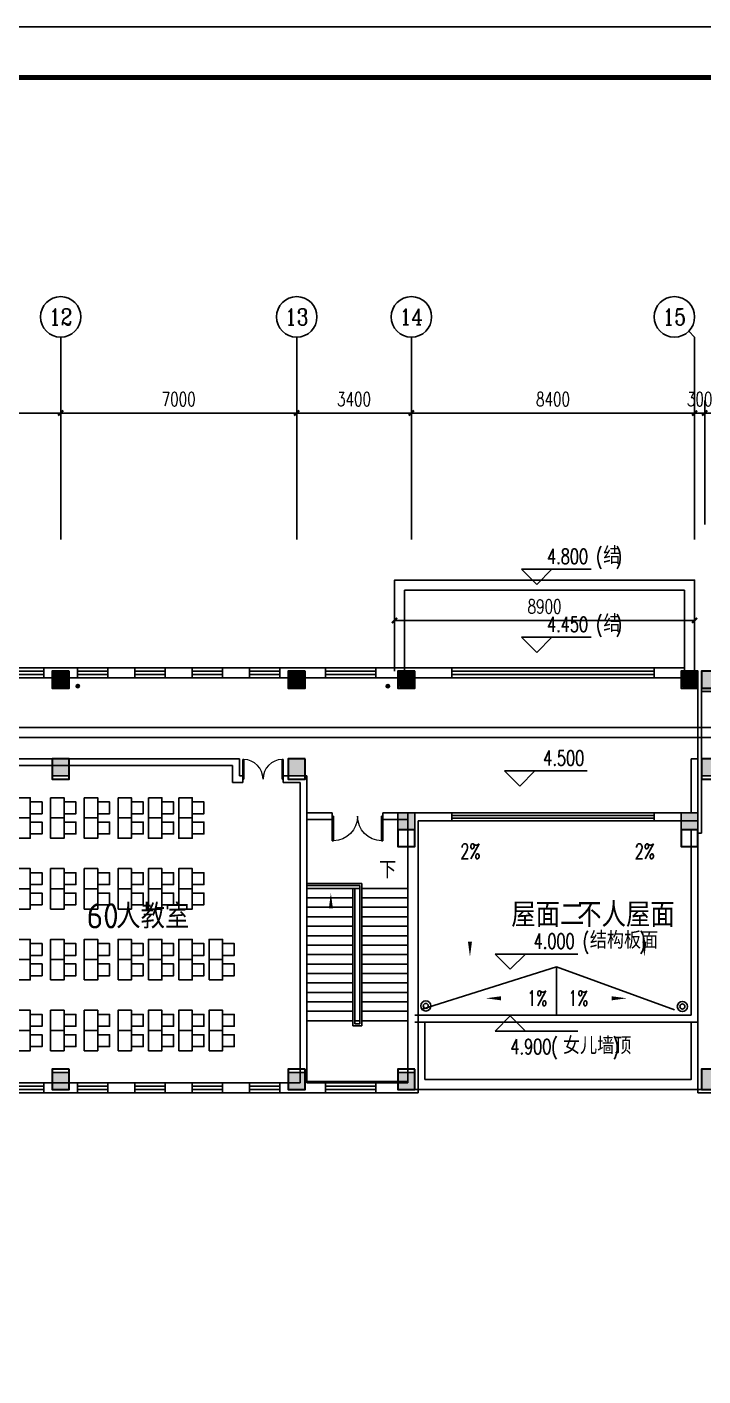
# Model space of a CAD drawing. Extents: x 0 to 302064749, y -59725395 to 1524223.
# Drawn here: x 211451080 to 213456080, y -15471782 to -11473410 of the extents above; entities that cross this region are included whole.
import ezdxf
from ezdxf.enums import TextEntityAlignment as Align

# ---------------------------------------------------------------- set-up
doc = ezdxf.new("R2010")
doc.units = 0
doc.header["$LTSCALE"] = 1000
doc.linetypes.add('DASH', pattern=[0.35, 0.25, -0.1])
for name, color, linetype in [('0-底图', 7, 'Continuous'), ('A-ANNO-IDEN-LEVL', 3, 'Continuous'), ('A-ANNO-TXT', 7, 'Continuous'), ('AXIS', 3, 'Continuous'), ('AXIS_TEXT', 7, 'Continuous'), ('BTTK', 7, 'Continuous'), ('CABLETRAY', 4, 'Continuous'), ('COLU', 7, 'Continuous'), ('COLU_HATCH', 251, 'Continuous'), ('DIM_ELEV', 3, 'Continuous'), ('DIM_SYMB', 3, 'Continuous'), ('DOOR_FIRE', 4, 'Continuous'), ('PUB_TEXT', 7, 'Continuous'), ('PUB_TITLE', 4, 'Continuous'), ('STAIR', 2, 'Continuous'), ('TEXT', 7, 'Continuous'), ('WALL', 2, 'Continuous'), ('WINDOW', 4, 'Continuous'), ('公用-尺寸', 3, 'Continuous'), ('家具', 8, 'Continuous'), ('排水', 153, 'Continuous'), ('构造做法', 140, 'Continuous'), ('看线', 30, 'Continuous')]:
    doc.layers.add(name, color=color, linetype=linetype)
doc.layers.add('砼柱', color=2, linetype='Continuous', lineweight=35)
doc.styles.add('_TCH_AXIS', font='COMPLEX', dxfattribs={"bigfont": 'GBCBIG'})
doc.styles.add('_TCH_DIM', font='SIMPLEX', dxfattribs={"width": 0.8, "height": 5, "bigfont": 'HZTXT'})
doc.styles.add('A_DIM_T3', font='simplex.shx', dxfattribs={"width": 0.7, "bigfont": 'gbcbig.shx'})
doc.styles.add('COMPLEX', font='COMPLEX')
doc.styles.add('HZ(TK)', font='geniso.shx', dxfattribs={"width": 0.9, "bigfont": 'hztxt.shx'})
doc.styles.get("Standard").update_dxf_attribs({"font": 'geniso.shx', "bigfont": 'hztxt.shx'})
doc.dimstyles.new('_TCH_ARCH&&150', dxfattribs={"dimtxt": 420, "dimasz": 150, "dimexe": 375, "dimexo": 450, "dimgap": 202.5, "dimtad": 1, "dimdec": 0, "dimzin": 0, "dimdsep": 46, "dimtxsty": 'A_DIM_T3', "dimblk": 'ARCHTICK', "dimcen": 0.09, "dimclrt": 7, "dimazin": 2, "dimtfac": 1, "dimtdec": 0, "dimtix": 1, "dimtmove": 2, "dimatfit": 3, "dimfxl": 150, "dimtolj": 1, "dimtzin": 0, "dimarcsym": 0})

# ---------------------------------------------------------------- blocks, each defined once
blk = doc.blocks.new('vhtemplate_2020年新竖式图框_A0')
at = {"layer": 'PUB_TITLE', "color": 7}
blk.add_lwpolyline([(0, 0), (1189, 0), (1189, 841), (0, 841)], close=True, dxfattribs=at)
at = {"layer": 'PUB_TITLE', "const_width": 1}
blk.add_lwpolyline([(25, 10), (1179, 10), (1179, 831), (25, 831)], close=True, dxfattribs=at)
at = {"layer": 'BTTK', "color": 4, "style": 'HZ(TK)', "width": 0.9}
for tag, p in [('合作单位', (1144, 743.5)), ('建设单位', (1144, 209.5)), ('工程名称', (1144, 176.5)), ('子项名称', (1154, 160)), ('图纸名称', (1144, 141))]:
    blk.add_attdef(tag, text='', height=3.5, dxfattribs=at).set_placement(p, align=Align.MIDDLE_CENTER)
for tag, p in [('注册证书号', (1156.5, 309.01)), ('注册印章号', (1156.5, 301.01)), ('设计号', (1154, 193)), ('图别', (1137.75, 34)), ('图号', (1170.25, 34)), ('版本号', (1137.75, 26)), ('日期', (1170.25, 26))]:
    blk.add_attdef(tag, text='', height=3.5, dxfattribs=at).set_placement(p, align=Align.MIDDLE)
blk = doc.blocks.new('js')
at = {"layer": '家具', "linetype": 'DASH'}
for points in [[(569568, 805988), (573281, 812418)], [(569568, 809988), (573281, 803558)]]:
    blk.add_lwpolyline(points, dxfattribs=at)
at = {"layer": '家具'}
for points in [[(573068, 811738), (573068, 811138), (573468, 811138), (573468, 811738)], [(574068, 811738), (574068, 811138), (574468, 811138), (574468, 811738)], [(575068, 811738), (575068, 811138), (575468, 811138), (575468, 811738)], [(576068, 811738), (576068, 811138), (576468, 811138), (576468, 811738)], [(577068, 811738), (577068, 811138), (577468, 811138), (577468, 811738)], [(577968, 811738), (577968, 811138), (578368, 811138), (578368, 811738)], [(578868, 811738), (578868, 811138), (579268, 811138), (579268, 811738)], [(573468, 811613), (573468, 811263), (573818, 811263), (573818, 811613)], [(574468, 811613), (574468, 811263), (574818, 811263), (574818, 811613)], [(575468, 811613), (575468, 811263), (575818, 811263), (575818, 811613)], [(576468, 811613), (576468, 811263), (576818, 811263), (576818, 811613)], [(577468, 811613), (577468, 811263), (577818, 811263), (577818, 811613)], [(578368, 811613), (578368, 811263), (578718, 811263), (578718, 811613)], [(579268, 811613), (579268, 811263), (579618, 811263), (579618, 811613)], [(573068, 811138), (573068, 810538), (573468, 810538), (573468, 811138)], [(573468, 811013), (573468, 810663), (573818, 810663), (573818, 811013)], [(574068, 811138), (574068, 810538), (574468, 810538), (574468, 811138)], [(574468, 811013), (574468, 810663), (574818, 810663), (574818, 811013)], [(575068, 811138), (575068, 810538), (575468, 810538), (575468, 811138)], [(575468, 811013), (575468, 810663), (575818, 810663), (575818, 811013)], [(576068, 811138), (576068, 810538), (576468, 810538), (576468, 811138)], [(576468, 811013), (576468, 810663), (576818, 810663), (576818, 811013)], [(577068, 811138), (577068, 810538), (577468, 810538), (577468, 811138)], [(577468, 811013), (577468, 810663), (577818, 810663), (577818, 811013)], [(577968, 811138), (577968, 810538), (578368, 810538), (578368, 811138)], [(578368, 811013), (578368, 810663), (578718, 810663), (578718, 811013)], [(578868, 811138), (578868, 810538), (579268, 810538), (579268, 811138)], [(579268, 811013), (579268, 810663), (579618, 810663), (579618, 811013)], [(569468, 805988), (569468, 809988), (569568, 809988), (569568, 805988)], [(572068, 809038), (572068, 809638), (572468, 809638), (572468, 809038)], [(572468, 809163), (572468, 809513), (572818, 809513), (572818, 809163)], [(573068, 809038), (573068, 809638), (573468, 809638), (573468, 809038)], [(573468, 809163), (573468, 809513), (573818, 809513), (573818, 809163)], [(574068, 809038), (574068, 809638), (574468, 809638), (574468, 809038)], [(574468, 809163), (574468, 809513), (574818, 809513), (574818, 809163)], [(575068, 809038), (575068, 809638), (575468, 809638), (575468, 809038)], [(575468, 809163), (575468, 809513), (575818, 809513), (575818, 809163)], [(576068, 809038), (576068, 809638), (576468, 809638), (576468, 809038)], [(576468, 809163), (576468, 809513), (576818, 809513), (576818, 809163)], [(577068, 809038), (577068, 809638), (577468, 809638), (577468, 809038)], [(577468, 809163), (577468, 809513), (577818, 809513), (577818, 809163)], [(577968, 809038), (577968, 809638), (578368, 809638), (578368, 809038)], [(578368, 809163), (578368, 809513), (578718, 809513), (578718, 809163)], [(578868, 809038), (578868, 809638), (579268, 809638), (579268, 809038)], [(579268, 809163), (579268, 809513), (579618, 809513), (579618, 809163)], [(572068, 808438), (572068, 809038), (572468, 809038), (572468, 808438)], [(572468, 808563), (572468, 808913), (572818, 808913), (572818, 808563)], [(573068, 808438), (573068, 809038), (573468, 809038), (573468, 808438)], [(573468, 808563), (573468, 808913), (573818, 808913), (573818, 808563)], [(574068, 808438), (574068, 809038), (574468, 809038), (574468, 808438)], [(574468, 808563), (574468, 808913), (574818, 808913), (574818, 808563)], [(575068, 808438), (575068, 809038), (575468, 809038), (575468, 808438)], [(575468, 808563), (575468, 808913), (575818, 808913), (575818, 808563)], [(576068, 808438), (576068, 809038), (576468, 809038), (576468, 808438)], [(576468, 808563), (576468, 808913), (576818, 808913), (576818, 808563)], [(577068, 808438), (577068, 809038), (577468, 809038), (577468, 808438)], [(577468, 808563), (577468, 808913), (577818, 808913), (577818, 808563)], [(577968, 808438), (577968, 809038), (578368, 809038), (578368, 808438)], [(578368, 808563), (578368, 808913), (578718, 808913), (578718, 808563)], [(578868, 808438), (578868, 809038), (579268, 809038), (579268, 808438)], [(579268, 808563), (579268, 808913), (579618, 808913), (579618, 808563)], [(570018, 808738), (570468, 808738), (570468, 807238), (570018, 807238)], [(572068, 806938), (572068, 807538), (572468, 807538), (572468, 806938)], [(572468, 807063), (572468, 807413), (572818, 807413), (572818, 807063)], [(573068, 806938), (573068, 807538), (573468, 807538), (573468, 806938)], [(573468, 807063), (573468, 807413), (573818, 807413), (573818, 807063)], [(574068, 806938), (574068, 807538), (574468, 807538), (574468, 806938)], [(574468, 807063), (574468, 807413), (574818, 807413), (574818, 807063)], [(575068, 806938), (575068, 807538), (575468, 807538), (575468, 806938)], [(575468, 807063), (575468, 807413), (575818, 807413), (575818, 807063)], [(576068, 806938), (576068, 807538), (576468, 807538), (576468, 806938)], [(576468, 807063), (576468, 807413), (576818, 807413), (576818, 807063)], [(577068, 806938), (577068, 807538), (577468, 807538), (577468, 806938)], [(577468, 807063), (577468, 807413), (577818, 807413), (577818, 807063)], [(577968, 806938), (577968, 807538), (578368, 807538), (578368, 806938)], [(578368, 807063), (578368, 807413), (578718, 807413), (578718, 807063)], [(578868, 806938), (578868, 807538), (579268, 807538), (579268, 806938)], [(579268, 807063), (579268, 807413), (579618, 807413), (579618, 807063)], [(579768, 806938), (579768, 807538), (580168, 807538), (580168, 806938)], [(580168, 807063), (580168, 807413), (580518, 807413), (580518, 807063)], [(572068, 806338), (572068, 806938), (572468, 806938), (572468, 806338)], [(573068, 806338), (573068, 806938), (573468, 806938), (573468, 806338)], [(574068, 806338), (574068, 806938), (574468, 806938), (574468, 806338)], [(575068, 806338), (575068, 806938), (575468, 806938), (575468, 806338)], [(576068, 806338), (576068, 806938), (576468, 806938), (576468, 806338)], [(577068, 806338), (577068, 806938), (577468, 806938), (577468, 806338)], [(577968, 806338), (577968, 806938), (578368, 806938), (578368, 806338)], [(578868, 806338), (578868, 806938), (579268, 806938), (579268, 806338)], [(579768, 806338), (579768, 806938), (580168, 806938), (580168, 806338)], [(572468, 806463), (572468, 806813), (572818, 806813), (572818, 806463)], [(573468, 806463), (573468, 806813), (573818, 806813), (573818, 806463)], [(574468, 806463), (574468, 806813), (574818, 806813), (574818, 806463)], [(575468, 806463), (575468, 806813), (575818, 806813), (575818, 806463)], [(576468, 806463), (576468, 806813), (576818, 806813), (576818, 806463)], [(577468, 806463), (577468, 806813), (577818, 806813), (577818, 806463)], [(578368, 806463), (578368, 806813), (578718, 806813), (578718, 806463)], [(579268, 806463), (579268, 806813), (579618, 806813), (579618, 806463)], [(580168, 806463), (580168, 806813), (580518, 806813), (580518, 806463)], [(573068, 804838), (573068, 805438), (573468, 805438), (573468, 804838)], [(573468, 804963), (573468, 805313), (573818, 805313), (573818, 804963)], [(574068, 804838), (574068, 805438), (574468, 805438), (574468, 804838)], [(574468, 804963), (574468, 805313), (574818, 805313), (574818, 804963)], [(575068, 804838), (575068, 805438), (575468, 805438), (575468, 804838)], [(575468, 804963), (575468, 805313), (575818, 805313), (575818, 804963)], [(576068, 804838), (576068, 805438), (576468, 805438), (576468, 804838)], [(576468, 804963), (576468, 805313), (576818, 805313), (576818, 804963)], [(577068, 804838), (577068, 805438), (577468, 805438), (577468, 804838)], [(577468, 804963), (577468, 805313), (577818, 805313), (577818, 804963)], [(577968, 804838), (577968, 805438), (578368, 805438), (578368, 804838)], [(578368, 804963), (578368, 805313), (578718, 805313), (578718, 804963)], [(578868, 804838), (578868, 805438), (579268, 805438), (579268, 804838)], [(579268, 804963), (579268, 805313), (579618, 805313), (579618, 804963)], [(579768, 804838), (579768, 805438), (580168, 805438), (580168, 804838)], [(580168, 804963), (580168, 805313), (580518, 805313), (580518, 804963)], [(573068, 804238), (573068, 804838), (573468, 804838), (573468, 804238)], [(573468, 804363), (573468, 804713), (573818, 804713), (573818, 804363)], [(574068, 804238), (574068, 804838), (574468, 804838), (574468, 804238)], [(574468, 804363), (574468, 804713), (574818, 804713), (574818, 804363)], [(575068, 804238), (575068, 804838), (575468, 804838), (575468, 804238)], [(575468, 804363), (575468, 804713), (575818, 804713), (575818, 804363)], [(576068, 804238), (576068, 804838), (576468, 804838), (576468, 804238)], [(576468, 804363), (576468, 804713), (576818, 804713), (576818, 804363)], [(577068, 804238), (577068, 804838), (577468, 804838), (577468, 804238)], [(577468, 804363), (577468, 804713), (577818, 804713), (577818, 804363)], [(577968, 804238), (577968, 804838), (578368, 804838), (578368, 804238)], [(578368, 804363), (578368, 804713), (578718, 804713), (578718, 804363)], [(578868, 804238), (578868, 804838), (579268, 804838), (579268, 804238)], [(579268, 804363), (579268, 804713), (579618, 804713), (579618, 804363)], [(579768, 804238), (579768, 804838), (580168, 804838), (580168, 804238)], [(580168, 804363), (580168, 804713), (580518, 804713), (580518, 804363)]]:
    blk.add_lwpolyline(points, close=True, dxfattribs=at)
blk = doc.blocks.new('ng')
at = {"layer": '排水'}
for p, q in [((345991, 781358), (346091, 781358)), ((346041, 781408), (346041, 781308))]:
    blk.add_line(p, q, dxfattribs=at)
blk.add_circle((346041, 781358), 50, dxfattribs=at)
blk = doc.blocks.new('np')
at = {"layer": '排水'}
for radius in [150, 75]:
    blk.add_circle((345955, 781714), radius, dxfattribs=at)
blk = doc.blocks.new('222222')
at = {"layer": 'COLU_HATCH'}
h = blk.add_hatch(color=256, dxfattribs=at)
h.dxf.hatch_style = 1
h.paths.add_polyline_path([(1278317, 1114141), (1278317, 1114591), (1277867, 1114591), (1277867, 1114141)])
h = blk.add_hatch(color=256, dxfattribs=at)
h.dxf.hatch_style = 1
h.paths.add_polyline_path([(1285317, 1114141), (1285317, 1114591), (1284867, 1114591), (1284867, 1114141)])
h = blk.add_hatch(color=256, dxfattribs=at)
h.dxf.hatch_style = 1
h.paths.add_polyline_path([(1288592, 1114141), (1288592, 1114591), (1288142, 1114591), (1288142, 1114141)])
h = blk.add_hatch(color=256, dxfattribs=at)
h.dxf.hatch_style = 1
h.paths.add_polyline_path([(1296992, 1114141), (1296992, 1114591), (1296542, 1114591), (1296542, 1114141)])
h = blk.add_hatch(color=256, dxfattribs=at)
h.dxf.hatch_style = 1
h.paths.add_polyline_path([(1297642, 1113991), (1297642, 1114591), (1297092, 1114591), (1297092, 1113991)])
h = blk.add_hatch(color=256, dxfattribs=at)
h.dxf.hatch_style = 1
h.paths.add_polyline_path([(1278342, 1111491), (1278342, 1111991), (1277842, 1111991), (1277842, 1111491)])
h = blk.add_hatch(color=256, dxfattribs=at)
h.dxf.hatch_style = 1
h.paths.add_polyline_path([(1285342, 1111491), (1285342, 1111991), (1284842, 1111991), (1284842, 1111491)])
h = blk.add_hatch(color=256, dxfattribs=at)
h.dxf.hatch_style = 1
h.paths.add_polyline_path([(1297592, 1111491), (1297592, 1111991), (1297092, 1111991), (1297092, 1111491)])
h = blk.add_hatch(color=256, dxfattribs=at)
h.dxf.hatch_style = 1
h.paths.add_polyline_path([(1288592, 1109891), (1288592, 1110391), (1288092, 1110391), (1288092, 1109891)])
h = blk.add_hatch(color=256, dxfattribs=at)
h.dxf.hatch_style = 1
h.paths.add_polyline_path([(1296992, 1109891), (1296992, 1110391), (1296492, 1110391), (1296492, 1109891)])
h = blk.add_hatch(color=256, dxfattribs=at)
h.dxf.hatch_style = 1
h.paths.add_polyline_path([(1297642, 1102191), (1297642, 1102791), (1297092, 1102791), (1297092, 1102191)])
h = blk.add_hatch(color=256, dxfattribs=at)
h.dxf.hatch_style = 1
h.paths.add_polyline_path([(1278342, 1102191), (1278342, 1102691), (1277842, 1102691), (1277842, 1102191)])
h = blk.add_hatch(color=256, dxfattribs=at)
h.dxf.hatch_style = 1
h.paths.add_polyline_path([(1285342, 1102191), (1285342, 1102691), (1284842, 1102691), (1284842, 1102191)])
h = blk.add_hatch(color=256, dxfattribs=at)
h.dxf.hatch_style = 1
h.paths.add_polyline_path([(1288592, 1102191), (1288592, 1102691), (1288092, 1102691), (1288092, 1102191)])
at = {"layer": 'COLU'}
for points in [[(1278317, 1114141), (1278317, 1114591), (1277867, 1114591), (1277867, 1114141)], [(1285317, 1114141), (1285317, 1114591), (1284867, 1114591), (1284867, 1114141)], [(1288592, 1114141), (1288592, 1114591), (1288142, 1114591), (1288142, 1114141)], [(1296992, 1114141), (1296992, 1114591), (1296542, 1114591), (1296542, 1114141)], [(1297642, 1113991), (1297642, 1114591), (1297092, 1114591), (1297092, 1113991)], [(1278342, 1111491), (1278342, 1111991), (1277842, 1111991), (1277842, 1111491)], [(1285342, 1111491), (1285342, 1111991), (1284842, 1111991), (1284842, 1111491)], [(1297592, 1111491), (1297592, 1111991), (1297092, 1111991), (1297092, 1111491)], [(1288592, 1109891), (1288592, 1110391), (1288092, 1110391), (1288092, 1109891)], [(1296992, 1109891), (1296992, 1110391), (1296492, 1110391), (1296492, 1109891)], [(1297642, 1102191), (1297642, 1102791), (1297092, 1102791), (1297092, 1102191)], [(1278342, 1102191), (1278342, 1102691), (1277842, 1102691), (1277842, 1102191)], [(1285342, 1102191), (1285342, 1102691), (1284842, 1102691), (1284842, 1102191)], [(1288592, 1102191), (1288592, 1102691), (1288092, 1102691), (1288092, 1102191)]]:
    blk.add_lwpolyline(points, close=True, dxfattribs=at)
blk = doc.blocks.new('_AXISO')
blk.add_circle((0, 0), 0.5)
at = {"layer": 'AXIS_TEXT', "style": 'COMPLEX', "width": 1.041667}
blk.add_attdef('A', text='', height=0.56, dxfattribs=at).set_placement((-0.25, -0.28), (0.25, -0.28), align=Align.FIT)
blk = doc.blocks.new('sad')
at = {"layer": '砼柱', "lineweight": 35}
for points in [[(2856458, 591356), (2855958, 591356), (2855958, 590856), (2856458, 590856)], [(2863458, 591356), (2862958, 591356), (2862958, 590856), (2863458, 590856)], [(2866708, 591356), (2866208, 591356), (2866208, 590856), (2866708, 590856)], [(2875108, 591356), (2874608, 591356), (2874608, 590856), (2875108, 590856)], [(2875708, 591356), (2875208, 591356), (2875208, 590856), (2875708, 590856)], [(2856458, 588756), (2855958, 588756), (2855958, 588156), (2856458, 588156)], [(2863458, 588756), (2862958, 588756), (2862958, 588156), (2863458, 588156)], [(2875708, 588756), (2875208, 588756), (2875208, 588156), (2875708, 588156)], [(2866708, 586656), (2866208, 586656), (2866208, 586156), (2866708, 586156)], [(2875108, 586656), (2874608, 586656), (2874608, 586156), (2875108, 586156)], [(2856458, 579556), (2855958, 579556), (2855958, 578956), (2856458, 578956)], [(2863458, 579556), (2862958, 579556), (2862958, 578956), (2863458, 578956)], [(2866708, 579556), (2866208, 579556), (2866208, 578956), (2866708, 578956)], [(2875708, 579556), (2875208, 579556), (2875208, 578956), (2875708, 578956)]]:
    blk.add_lwpolyline(points, close=True, dxfattribs=at)
blk = doc.blocks.new('A$C70683537')
at = {"layer": 'TEXT'}
blk.add_blockref('sad', (-2821208, -503056), dxfattribs=at)
blk = doc.blocks.new('_ArchTick')
at = {"color": 0, "linetype": 'ByBlock', "const_width": 0.4}
blk.add_lwpolyline([(-0.5, -0.5), (0.5, 0.5)], dxfattribs=at)
blk = doc.blocks.new('*D865')
at = {"layer": 'AXIS', "color": 0, "lineweight": -2, "transparency": 16777216}
for p, q in [((1090211, -98243), (1090211, -94568)), ((1097211, -98243), (1097211, -94568)), ((1090211, -94943), (1097211, -94943))]:
    blk.add_line(p, q, dxfattribs=at)
at = {"layer": 'Defpoints', "color": 0, "transparency": 16777216}
for p in [(1097211, -94943), (1090211, -98693), (1097211, -98693)]:
    blk.add_point(p, dxfattribs=at)
at = {"layer": 'AXIS', "color": 0, "lineweight": -2, "transparency": 16777216, "xscale": 150, "yscale": 150, "zscale": 150, "rotation": 180}
blk.add_blockref('_ArchTick', (1090211, -94943), dxfattribs=at)
at = {"layer": 'AXIS', "color": 0, "lineweight": -2, "transparency": 16777216, "xscale": 150, "yscale": 150, "zscale": 150}
blk.add_blockref('_ArchTick', (1097211, -94943), dxfattribs=at)
at = {"layer": 'AXIS', "color": 7, "transparency": 16777216, "insert": (1093711, -94531), "char_height": 420, "attachment_point": 5, "style": 'A_DIM_T3'}
blk.add_mtext('\\A1;7000', dxfattribs=at)
blk = doc.blocks.new('*D866')
at = {"layer": 'AXIS', "color": 0, "lineweight": -2, "transparency": 16777216}
for p, q in [((1097211, -98243), (1097211, -94568)), ((1104211, -98243), (1104211, -94568)), ((1097211, -94943), (1104211, -94943))]:
    blk.add_line(p, q, dxfattribs=at)
at = {"layer": 'Defpoints', "color": 0, "transparency": 16777216}
for p in [(1104211, -94943), (1097211, -98693), (1104211, -98693)]:
    blk.add_point(p, dxfattribs=at)
at = {"layer": 'AXIS', "color": 0, "lineweight": -2, "transparency": 16777216, "xscale": 150, "yscale": 150, "zscale": 150, "rotation": 180}
blk.add_blockref('_ArchTick', (1097211, -94943), dxfattribs=at)
at = {"layer": 'AXIS', "color": 0, "lineweight": -2, "transparency": 16777216, "xscale": 150, "yscale": 150, "zscale": 150}
blk.add_blockref('_ArchTick', (1104211, -94943), dxfattribs=at)
at = {"layer": 'AXIS', "color": 7, "transparency": 16777216, "insert": (1100711, -94531), "char_height": 420, "attachment_point": 5, "style": 'A_DIM_T3'}
blk.add_mtext('\\A1;7000', dxfattribs=at)
blk = doc.blocks.new('*D867')
at = {"layer": 'AXIS', "color": 0, "lineweight": -2, "transparency": 16777216}
for p, q in [((1104211, -98243), (1104211, -94568)), ((1107611, -98243), (1107611, -94568)), ((1104211, -94943), (1107611, -94943))]:
    blk.add_line(p, q, dxfattribs=at)
at = {"layer": 'Defpoints', "color": 0, "transparency": 16777216}
for p in [(1107611, -94943), (1104211, -98693), (1107611, -98693)]:
    blk.add_point(p, dxfattribs=at)
at = {"layer": 'AXIS', "color": 0, "lineweight": -2, "transparency": 16777216, "xscale": 150, "yscale": 150, "zscale": 150, "rotation": 180}
blk.add_blockref('_ArchTick', (1104211, -94943), dxfattribs=at)
at = {"layer": 'AXIS', "color": 0, "lineweight": -2, "transparency": 16777216, "xscale": 150, "yscale": 150, "zscale": 150}
blk.add_blockref('_ArchTick', (1107611, -94943), dxfattribs=at)
at = {"layer": 'AXIS', "color": 7, "transparency": 16777216, "insert": (1105911, -94531), "char_height": 420, "attachment_point": 5, "style": 'A_DIM_T3'}
blk.add_mtext('\\A1;3400', dxfattribs=at)
blk = doc.blocks.new('*D868')
at = {"layer": 'AXIS', "color": 0, "lineweight": -2, "transparency": 16777216}
for p, q in [((1107611, -98243), (1107611, -94568)), ((1116011, -98243), (1116011, -94568)), ((1107611, -94943), (1116011, -94943))]:
    blk.add_line(p, q, dxfattribs=at)
at = {"layer": 'Defpoints', "color": 0, "transparency": 16777216}
for p in [(1116011, -94943), (1107611, -98693), (1116011, -98693)]:
    blk.add_point(p, dxfattribs=at)
at = {"layer": 'AXIS', "color": 0, "lineweight": -2, "transparency": 16777216, "xscale": 150, "yscale": 150, "zscale": 150, "rotation": 180}
blk.add_blockref('_ArchTick', (1107611, -94943), dxfattribs=at)
at = {"layer": 'AXIS', "color": 0, "lineweight": -2, "transparency": 16777216, "xscale": 150, "yscale": 150, "zscale": 150}
blk.add_blockref('_ArchTick', (1116011, -94943), dxfattribs=at)
at = {"layer": 'AXIS', "color": 7, "transparency": 16777216, "insert": (1111811, -94531), "char_height": 420, "attachment_point": 5, "style": 'A_DIM_T3'}
blk.add_mtext('\\A1;8400', dxfattribs=at)
blk = doc.blocks.new('*D869')
at = {"layer": 'AXIS', "color": 0, "lineweight": -2, "transparency": 16777216}
for p, q in [((1116011, -98243), (1116011, -94568)), ((1116311, -98243), (1116311, -94568)), ((1116011, -94943), (1115861, -94943)), ((1116011, -94943), (1116311, -94943)), ((1116311, -94943), (1116461, -94943))]:
    blk.add_line(p, q, dxfattribs=at)
at = {"layer": 'Defpoints', "color": 0, "transparency": 16777216}
for p in [(1116311, -94943), (1116011, -98693), (1116311, -98693)]:
    blk.add_point(p, dxfattribs=at)
at = {"layer": 'AXIS', "color": 0, "lineweight": -2, "transparency": 16777216, "xscale": 150, "yscale": 150, "zscale": 150}
blk.add_blockref('_ArchTick', (1116011, -94943), dxfattribs=at)
at = {"layer": 'AXIS', "color": 0, "lineweight": -2, "transparency": 16777216, "xscale": 150, "yscale": 150, "zscale": 150, "rotation": 180}
blk.add_blockref('_ArchTick', (1116311, -94943), dxfattribs=at)
at = {"layer": 'AXIS', "color": 7, "transparency": 16777216, "insert": (1116161, -94531), "char_height": 420, "attachment_point": 5, "style": 'A_DIM_T3'}
blk.add_mtext('\\A1;300', dxfattribs=at)
blk = doc.blocks.new('*D870')
at = {"layer": 'AXIS', "color": 0, "lineweight": -2, "transparency": 16777216}
for p, q in [((1116311, -98243), (1116311, -94568)), ((1123311, -98243), (1123311, -94568)), ((1116311, -94943), (1123311, -94943))]:
    blk.add_line(p, q, dxfattribs=at)
at = {"layer": 'Defpoints', "color": 0, "transparency": 16777216}
for p in [(1123311, -94943), (1116311, -98693), (1123311, -98693)]:
    blk.add_point(p, dxfattribs=at)
at = {"layer": 'AXIS', "color": 0, "lineweight": -2, "transparency": 16777216, "xscale": 150, "yscale": 150, "zscale": 150, "rotation": 180}
blk.add_blockref('_ArchTick', (1116311, -94943), dxfattribs=at)
at = {"layer": 'AXIS', "color": 0, "lineweight": -2, "transparency": 16777216, "xscale": 150, "yscale": 150, "zscale": 150}
blk.add_blockref('_ArchTick', (1123311, -94943), dxfattribs=at)
at = {"layer": 'AXIS', "color": 7, "transparency": 16777216, "insert": (1119811, -94531), "char_height": 420, "attachment_point": 5, "style": 'A_DIM_T3'}
blk.add_mtext('\\A1;7000', dxfattribs=at)
blk = doc.blocks.new('*D879')
at = {"layer": 'Defpoints', "color": 0, "transparency": 16777216}
for p in [(1107111, -99893), (1116011, -99893), (1116011, -101091)]:
    blk.add_point(p, dxfattribs=at)
at = {"layer": '公用-尺寸', "color": 0, "lineweight": -2, "transparency": 16777216}
for p, q in [((1107111, -100343), (1107111, -101466)), ((1116011, -100343), (1116011, -101466)), ((1107111, -101091), (1116011, -101091))]:
    blk.add_line(p, q, dxfattribs=at)
at = {"layer": '公用-尺寸', "color": 0, "lineweight": -2, "transparency": 16777216, "xscale": 150, "yscale": 150, "zscale": 150, "rotation": 180}
blk.add_blockref('_ArchTick', (1107111, -101091), dxfattribs=at)
at = {"layer": '公用-尺寸', "color": 0, "lineweight": -2, "transparency": 16777216, "xscale": 150, "yscale": 150, "zscale": 150}
blk.add_blockref('_ArchTick', (1116011, -101091), dxfattribs=at)
at = {"layer": '公用-尺寸', "color": 7, "transparency": 16777216, "insert": (1111561, -100679), "char_height": 420, "attachment_point": 5, "style": 'A_DIM_T3'}
blk.add_mtext('\\A1;8900', dxfattribs=at)
blk = doc.blocks.new('$WINLIB2D$00000001')
at = {"color": 0}
for points in [[(-0.5, 0.5), (-0.5, -0.5)], [(-0.5, 0.5), (0.5, 0.5)], [(0.5, -0.5), (0.5, 0.5)], [(0.5, 0.1667), (-0.5, 0.1667)], [(0.5, -0.1667), (-0.5, -0.1667)], [(-0.5, -0.5), (0.5, -0.5)]]:
    blk.add_lwpolyline(points, dxfattribs=at)
blk = doc.blocks.new('$DorLib2D$00000002')
for p, q in [((-0.5, 0), (-0.5, 0.4875)), ((-0.475, 0.4875), (-0.5, 0.4875)), ((-0.475, 0), (-0.475, 0.4875)), ((0.475, 0), (0.475, 0.4875)), ((0.475, 0.4875), (0.5, 0.4875)), ((0.5, 0), (0.5, 0.4875)), ((-0.5, 0), (-0.475, 0)), ((0.5, 0), (0.475, 0))]:
    blk.add_line(p, q)
at = {"lineweight": 13}
for centre, start, end in [((-0.4875, 0), 0, 88.53072), ((0.4875, 0), 91.46928, 180)]:
    blk.add_arc(centre, 0.4875, start, end, dxfattribs=at)
blk = doc.blocks.new('jgfjh')
at = {"layer": 'A-ANNO-IDEN-LEVL'}
for p, q in [((1111331.4, -100023.6), (1110881.4, -99573.6)), ((1110881.4, -99573.6), (1112941.4, -99573.6)), ((1111331.4, -100023.6), (1111781.4, -99573.6)), ((1111331.4, -102039.6), (1110881.4, -101589.6)), ((1110881.4, -101589.6), (1112941.4, -101589.6)), ((1111331.4, -102039.6), (1111781.4, -101589.6))]:
    blk.add_line(p, q, dxfattribs=at)
at = {"layer": 'AXIS'}
for p, q in [((1097211.3, -98693.4), (1097211.3, -92693.4)), ((1104211.3, -98693.4), (1104211.3, -92693.4)), ((1107611.3, -98693.4), (1107611.3, -92693.4)), ((1115835.6, -92517.7), (1116011.3, -92693.4)), ((1116011.3, -98693.4), (1116011.3, -92693.4))]:
    blk.add_line(p, q, dxfattribs=at)
at = {"layer": 'DIM_ELEV'}
for p, q in [((1110827.7, -106001.9), (1110377.7, -105551.9)), ((1110377.7, -105551.9), (1112828.7, -105551.9)), ((1110827.7, -106001.9), (1111277.7, -105551.9)), ((1110542.8, -111427.1), (1110092.8, -110977.1)), ((1110092.8, -110977.1), (1112543.8, -110977.1)), ((1110542.8, -111427.1), (1110992.8, -110977.1)), ((1110542.8, -112813), (1110092.8, -113263)), ((1110542.8, -112813), (1110992.8, -113263)), ((1110092.8, -113263), (1112543.8, -113263))]:
    blk.add_line(p, q, dxfattribs=at)
at = {"layer": 'DIM_SYMB'}
for points in [[(1109349.2, -108316.4, 0, 0, 0), (1109349.2, -111059.9, 0, 120, 0), (1109349.2, -110609.9, 0, 0, 0)], [(1114521.9, -108316.4, 0, 0, 0), (1114521.9, -111059.9, 0, 120, 0), (1114521.9, -110609.9, 0, 0, 0)], [(1106798.8, -108893.4, 0, 0, 0), (1106798.8, -113853.4, 0, 0, 0), (1105223.8, -113853.4, 0, 0, 0), (1105223.8, -109173.4, 0, 120, 0), (1105223.8, -109623.4, 0, 0, 0)], [(1110889, -112289.7, 0, 0, 0), (1109818.7, -112289.7, 0, 120, 0), (1110268.7, -112289.7, 0, 0, 0)], [(1112933.5, -112289.7, 0, 0, 0), (1114003.9, -112289.7, 0, 120, 0), (1113553.9, -112289.7, 0, 0, 0)]]:
    blk.add_lwpolyline(points, format="xyseb", dxfattribs=at)
at = {"layer": 'STAIR'}
for p, q in [((1106146.3, -108883.4), (1104511.3, -108883.4)), ((1104511.3, -108943.4), (1104511.3, -108883.4)), ((1106086.3, -108943.4), (1104511.3, -108943.4)), ((1104511.3, -109033.4), (1104511.3, -112953.4)), ((1105876.3, -109033.4), (1104511.3, -109033.4)), ((1105936.3, -109033.4), (1105876.3, -109033.4)), ((1105876.3, -109033.4), (1105876.3, -113103.4)), ((1105936.3, -109033.4), (1105876.3, -109033.4)), ((1105936.3, -109033.4), (1105936.3, -112953.4)), ((1105936.3, -109033.4), (1105936.3, -113043.4)), ((1105936.3, -109033.4), (1106086.3, -109033.4)), ((1106086.3, -113043.4), (1106086.3, -108943.4)), ((1106086.3, -112953.4), (1106086.3, -109033.4)), ((1106146.3, -113103.4), (1106146.3, -108883.4)), ((1106146.3, -109033.4), (1107511.3, -109033.4)), ((1107511.3, -112953.4), (1107511.3, -109033.4)), ((1105876.3, -109313.4), (1104511.3, -109313.4)), ((1106146.3, -109313.4), (1107511.3, -109313.4)), ((1105876.3, -109593.4), (1104511.3, -109593.4)), ((1105876.3, -109873.4), (1104511.3, -109873.4)), ((1106146.3, -109593.4), (1107511.3, -109593.4)), ((1106146.3, -109873.4), (1107511.3, -109873.4)), ((1105876.3, -110153.4), (1104511.3, -110153.4)), ((1106146.3, -110153.4), (1107511.3, -110153.4)), ((1105876.3, -110433.4), (1104511.3, -110433.4)), ((1105876.3, -110713.4), (1104511.3, -110713.4)), ((1106146.3, -110433.4), (1107511.3, -110433.4)), ((1106146.3, -110713.4), (1107511.3, -110713.4)), ((1105876.3, -110993.4), (1104511.3, -110993.4)), ((1106146.3, -110993.4), (1107511.3, -110993.4)), ((1105876.3, -111273.4), (1104511.3, -111273.4)), ((1105876.3, -111553.4), (1104511.3, -111553.4)), ((1106146.3, -111273.4), (1107511.3, -111273.4)), ((1106146.3, -111553.4), (1107511.3, -111553.4)), ((1105876.3, -111833.4), (1104511.3, -111833.4)), ((1106146.3, -111833.4), (1107511.3, -111833.4)), ((1105876.3, -112113.4), (1104511.3, -112113.4)), ((1106146.3, -112113.4), (1107511.3, -112113.4)), ((1105876.3, -112393.4), (1104511.3, -112393.4)), ((1105876.3, -112673.4), (1104511.3, -112673.4)), ((1106146.3, -112393.4), (1107511.3, -112393.4)), ((1106146.3, -112673.4), (1107511.3, -112673.4)), ((1105876.3, -112953.4), (1104511.3, -112953.4)), ((1104511.3, -112953.4), (1104511.3, -114753.4)), ((1105876.3, -112953.4), (1104511.3, -112953.4)), ((1105876.3, -113103.4), (1106146.3, -113103.4)), ((1106086.3, -112953.4), (1105936.3, -112953.4)), ((1105936.3, -113043.4), (1106086.3, -113043.4)), ((1106146.3, -112953.4), (1107511.3, -112953.4)), ((1107511.3, -112953.4), (1106146.3, -112953.4)), ((1107511.3, -114753.4), (1107511.3, -112953.4)), ((1104511.3, -114753.4), (1107511.3, -114753.4))]:
    blk.add_line(p, q, dxfattribs=at)
at = {"layer": 'WALL'}
for p, q in [((1097711.3, -102493.4), (1096711.3, -102493.4)), ((1096711.3, -102493.4), (1096711.3, -102793.4)), ((1097711.3, -102793.4), (1097711.3, -102493.4)), ((1099411.3, -102493.4), (1098611.3, -102493.4)), ((1098611.3, -102493.4), (1098611.3, -102793.4)), ((1099411.3, -102793.4), (1099411.3, -102493.4)), ((1101111.3, -102493.4), (1100311.3, -102493.4)), ((1100311.3, -102493.4), (1100311.3, -102793.4)), ((1101111.3, -102793.4), (1101111.3, -102493.4)), ((1102811.3, -102493.4), (1102011.3, -102493.4)), ((1102011.3, -102493.4), (1102011.3, -102793.4)), ((1102811.3, -102793.4), (1102811.3, -102493.4)), ((1105061.3, -102493.4), (1103711.3, -102493.4)), ((1103711.3, -102493.4), (1103711.3, -102793.4)), ((1105061.3, -102793.4), (1105061.3, -102493.4)), ((1108811.3, -102493.4), (1106561.3, -102493.4)), ((1106561.3, -102493.4), (1106561.3, -102793.4)), ((1108811.3, -102793.4), (1108811.3, -102493.4)), ((1115711.3, -102493.4), (1114811.3, -102493.4)), ((1114811.3, -102493.4), (1114811.3, -102793.4)), ((1115711.3, -102793.4), (1115711.3, -102493.4)), ((1096711.3, -102793.4), (1097711.3, -102793.4)), ((1098611.3, -102793.4), (1099411.3, -102793.4)), ((1100311.3, -102793.4), (1101111.3, -102793.4)), ((1102011.3, -102793.4), (1102811.3, -102793.4)), ((1103711.3, -102793.4), (1105061.3, -102793.4)), ((1106561.3, -102793.4), (1108811.3, -102793.4)), ((1114811.3, -102793.4), (1115711.3, -102793.4)), ((1092711.3, -105193.4), (1102511.3, -105193.4)), ((1092911.3, -105393.4), (1102311.3, -105393.4)), ((1102311.3, -105393.4), (1102311.3, -105893.4)), ((1102511.3, -105193.4), (1102511.3, -105693.4)), ((1115911.3, -105193.4), (1115911.3, -106793.4)), ((1116111.3, -105193.4), (1115911.3, -105193.4)), ((1116111.3, -105193.4), (1116111.3, -107033.4)), ((1116211.3, -105193.4), (1116211.3, -107393.4)), ((1116211.3, -105193.4), (1118761.3, -105193.4)), ((1102311.3, -105893.4), (1102611.3, -105893.4)), ((1102611.3, -105693.4), (1102511.3, -105693.4)), ((1102611.3, -105893.4), (1102611.3, -105693.4)), ((1104511.3, -105693.4), (1103811.3, -105693.4)), ((1103811.3, -105693.4), (1103811.3, -105893.4)), ((1103811.3, -105893.4), (1104311.3, -105893.4)), ((1104311.3, -105893.4), (1104311.3, -106893.4)), ((1104511.3, -105693.4), (1104511.3, -106893.4)), ((1104311.3, -106893.4), (1104311.3, -114793.4)), ((1105264.5, -106793.4), (1104511.3, -106793.4)), ((1104511.3, -106893.4), (1104511.3, -114793.4)), ((1104511.3, -106993.4), (1105264.5, -106993.4)), ((1105264.5, -106993.4), (1105264.5, -106793.4)), ((1107511.3, -106793.4), (1106764.5, -106793.4)), ((1106764.5, -106793.4), (1106764.5, -106993.4)), ((1106764.5, -106993.4), (1107511.3, -106993.4)), ((1108811.3, -106793.4), (1107511.3, -106793.4)), ((1107511.3, -114793.4), (1107511.3, -106793.4)), ((1107811.3, -107033.4), (1108811.3, -107033.4)), ((1107811.3, -115093.4), (1107811.3, -107033.4)), ((1108811.3, -107033.4), (1108811.3, -106793.4)), ((1115911.3, -106793.4), (1114811.3, -106793.4)), ((1114811.3, -106793.4), (1114811.3, -107033.4)), ((1114811.3, -107033.4), (1116111.3, -107033.4)), ((1116211.3, -107393.4), (1116111.3, -107393.4)), ((1116111.3, -107393.4), (1116111.3, -108893.4)), ((1116111.3, -108893.4), (1116111.3, -115093.4)), ((1097711.3, -114793.4), (1096711.3, -114793.4)), ((1096711.3, -114793.4), (1096711.3, -115093.4)), ((1096711.3, -115093.4), (1097711.3, -115093.4)), ((1097711.3, -115093.4), (1097711.3, -114793.4)), ((1099411.3, -114793.4), (1098611.3, -114793.4)), ((1098611.3, -114793.4), (1098611.3, -115093.4)), ((1098611.3, -115093.4), (1099411.3, -115093.4)), ((1099411.3, -115093.4), (1099411.3, -114793.4)), ((1101111.3, -114793.4), (1100311.3, -114793.4)), ((1100311.3, -114793.4), (1100311.3, -115093.4)), ((1100311.3, -115093.4), (1101111.3, -115093.4)), ((1101111.3, -115093.4), (1101111.3, -114793.4)), ((1102811.3, -114793.4), (1102011.3, -114793.4)), ((1102011.3, -114793.4), (1102011.3, -115093.4)), ((1102011.3, -115093.4), (1102811.3, -115093.4)), ((1102811.3, -115093.4), (1102811.3, -114793.4)), ((1104311.3, -114793.4), (1103711.3, -114793.4)), ((1103711.3, -114793.4), (1103711.3, -115093.4)), ((1103711.3, -115093.4), (1104411.3, -115093.4)), ((1104411.3, -115093.4), (1105061.3, -115093.4)), ((1105061.3, -114793.4), (1104511.3, -114793.4)), ((1105061.3, -115093.4), (1105061.3, -114793.4)), ((1107511.3, -114793.4), (1106561.3, -114793.4)), ((1106561.3, -114793.4), (1106561.3, -115093.4)), ((1106561.3, -115093.4), (1107811.3, -115093.4)), ((1116111.3, -115093.4), (1117861.3, -115093.4))]:
    blk.add_line(p, q, dxfattribs=at)
at = {"layer": '排水'}
for p, q in [((1107903.5, -112620.5), (1111911.3, -111352.3)), ((1111911.3, -111352.3), (1115410.2, -112627.1)), ((1111911.3, -111352.3), (1111911.3, -112793.4))]:
    blk.add_line(p, q, dxfattribs=at)
at = {"layer": '构造做法'}
for points in [[(1107111.3, -102593.4), (1107111.3, -99893.4), (1116011.3, -99893.4), (1116011.3, -102593.4)], [(1107411.3, -102593.4), (1107411.3, -100193.4), (1115711.3, -100193.4), (1115711.3, -102593.4)], [(1108011.3, -112993.4), (1108011.3, -114693.4), (1115911.3, -114693.4), (1115911.3, -112993.4)], [(1107711.3, -114993.4), (1107711.3, -114993.4), (1116211.3, -114993.4), (1116211.3, -114993.4)]]:
    blk.add_lwpolyline(points, dxfattribs=at)
at = {"layer": '看线', "linetype": 'Continuous'}
for p, q in [((1116111.3, -102593.4), (1116111.3, -105193.4)), ((1116211.3, -102593.4), (1116211.3, -105193.4)), ((1115911.3, -107293.4), (1115911.3, -112793.4)), ((1116111.3, -107393.4), (1116111.3, -112993.4)), ((1115911.3, -112793.4), (1107711.3, -112793.4)), ((1116111.3, -112993.4), (1107711.3, -112993.4))]:
    blk.add_line(p, q, dxfattribs=at)
for name, p in [('222222', (-180880.7, -1217184.4)), ('A$C70683537', (1062211.3, -190893.4))]:
    blk.add_blockref(name, p)
at = {"layer": 'AXIS'}
ref = blk.add_blockref('_AXISO', (1097211.3, -92093.4), dxfattribs=dict(at, xscale=1200, yscale=1200, zscale=1200))
ref.add_attrib('A', '12', dxfattribs={"layer": 'AXIS_TEXT', "height": 481.71, "style": '_TCH_AXIS', "width": 1.034483}).set_placement((1096867.2, -92334.3), (1097555.4, -92334.3), align=Align.FIT)
ref = blk.add_blockref('_AXISO', (1104211.3, -92093.4), dxfattribs=dict(at, xscale=1200, yscale=1200, zscale=1200))
ref.add_attrib('A', '13', dxfattribs={"layer": 'AXIS_TEXT', "height": 481.71, "style": '_TCH_AXIS', "width": 1.034483}).set_placement((1103867.2, -92334.3), (1104555.4, -92334.3), align=Align.FIT)
ref = blk.add_blockref('_AXISO', (1107611.3, -92093.4), dxfattribs=dict(at, xscale=1200, yscale=1200, zscale=1200))
ref.add_attrib('A', '14', dxfattribs={"layer": 'AXIS_TEXT', "height": 471.11, "style": '_TCH_AXIS'}).set_placement((1107263.6, -92329), (1107959, -92329), align=Align.FIT)
ref = blk.add_blockref('_AXISO', (1115411.3, -92093.4), dxfattribs=dict(at, xscale=1200, yscale=1200, zscale=1200))
ref.add_attrib('A', '15', dxfattribs={"layer": 'AXIS_TEXT', "height": 481.71, "style": '_TCH_AXIS', "width": 1.034483}).set_placement((1115067.2, -92334.3), (1115755.4, -92334.3), align=Align.FIT)
at = {"layer": 'DOOR_FIRE', "xscale": 1500, "yscale": -1500, "zscale": 200}
blk.add_blockref('$DorLib2D$00000002', (1106014.5, -106893.4), dxfattribs=at)
at = {"layer": 'WINDOW'}
for name, p, xscale, yscale, zscale, rotation in [('$WINLIB2D$00000001', (1096261.3, -102643.4), 900, -300, 300, 1.639357967310386e-08), ('$WINLIB2D$00000001', (1098161.3, -102643.4), 900, -300, 300, 1.639357967310386e-08), ('$WINLIB2D$00000001', (1099861.3, -102643.4), 900, -300, 300, 1.639357967310386e-08), ('$WINLIB2D$00000001', (1101561.3, -102643.4), 900, -300, 300, 1.639357967310386e-08), ('$WINLIB2D$00000001', (1103261.3, -102643.4), 900, -300, 300, 1.639357967310386e-08), ('$WINLIB2D$00000001', (1105811.3, -102643.4), 1500, -300, 300, 1.639357967310386e-08), ('$WINLIB2D$00000001', (1111811.3, -102643.4), 6000, 300, 300, 1.639357967310386e-08), ('$DorLib2D$00000002', (1103211.3, -105793.4), -1200, -1200, 200, 179.9999999822141), ('$WINLIB2D$00000001', (1111811.3, -106913.4), 6000.000000114786, 240, 240, 1.637669985135529e-08), ('$WINLIB2D$00000001', (1096261.3, -114943.4), 900, 300, 300, 1.581168984559913e-08), ('$WINLIB2D$00000001', (1098161.3, -114943.4), -900, 300, 300, 1.581167197173272e-08), ('$WINLIB2D$00000001', (1099861.3, -114943.4), 900, 300, 300, 1.581168984559913e-08), ('$WINLIB2D$00000001', (1101561.3, -114943.4), 900, 300, 300, 1.581168984559913e-08), ('$WINLIB2D$00000001', (1103261.3, -114943.4), 900, 300, 300, 1.581168984559913e-08), ('$WINLIB2D$00000001', (1105811.3, -114943.4), 1500, 300, 300, 1.581232148947099e-08)]:
    blk.add_blockref(name, p, dxfattribs=dict(at, xscale=xscale, yscale=yscale, zscale=zscale, rotation=rotation))
at = {"layer": '家具'}
blk.add_blockref('js', (521843.1, -918081.8), dxfattribs=at)
at = {"layer": '排水'}
for name, p in [('ng', (751676.2, -884393.6)), ('ng', (760872.6, -884393.6)), ('np', (762084.4, -894230.7)), ('np', (769692.5, -894247.4))]:
    blk.add_blockref(name, p, dxfattribs=at)
at = {"layer": 'A-ANNO-TXT', "style": '_TCH_DIM', "width": 0.705882}
for s, height, p in [('4.800', 446.25, (1111636.4, -99416.1)), ('(', 446.2, (1113091.4, -99416.1)), (')', 446.2, (1113670, -99416.1)), ('4.450', 446.25, (1111636.4, -101432.1)), ('(', 446.2, (1113091.4, -101432.1)), (')', 446.2, (1113670, -101432.1))]:
    blk.add_text(s, height=height, dxfattribs=at).set_placement(p)
at = {"layer": 'A-ANNO-TXT', "style": '_TCH_DIM'}
for p in [(1113301.4, -99416.1), (1113301.4, -101432.1)]:
    blk.add_text('结', height=506.4, dxfattribs=at).set_placement(p)
at = {"layer": 'PUB_TEXT', "style": '_TCH_DIM', "width": 0.705882}
for s, height, p in [('4.500', 446.25, (1111523.7, -105394.4)), ('2%%%', 446.25, (1109064.2, -108158.9)), ('2%%%', 446.25, (1114236.9, -108158.9)), ('(', 446.2, (1112693.8, -110819.6)), (')', 446.2, (1114378.2, -110819.6)), ('4.000', 446.25, (1111238.8, -110819.6)), ('1%%%', 446.25, (1111046.5, -112512.9)), ('1%%%', 446.25, (1112266, -112512.9)), ('4.900(', 446.25, (1110548.8, -113945.5)), (')', 446.2, (1113583.3, -113945.5))]:
    blk.add_text(s, height=height, dxfattribs=at).set_placement(p)
at = {"layer": 'PUB_TEXT', "style": '_TCH_DIM'}
for s, height, p in [('下', 506.4, (1106656.4, -108735.9)), ('结构板面', 506.38, (1112903.8, -110819.6)), ('女儿墙顶', 506.38, (1112108.8, -113945.5))]:
    blk.add_text(s, height=height, dxfattribs=at).set_placement(p)
at = {"layer": 'PUB_TEXT'}
for s, height, p in [('60', 750, (1097983.1, -110220.5)), ('人教室', 723.4, (1098858.1, -110220.5)), ('屋面二', 723.4, (1110573.7, -110175.8)), ('不人屋面', 723.4, (1112528.5, -110175.8))]:
    blk.add_text(s, height=height, dxfattribs=at).set_placement(p)
at = {"layer": 'AXIS'}
for p1, p2, picture, middle in [((1090211.3, -98693.4), (1097211.3, -98693.4), '*D865', (1093711.3, -94530.9)), ((1097211.3, -98693.4), (1104211.3, -98693.4), '*D866', (1100711.3, -94530.9)), ((1104211.3, -98693.4), (1107611.3, -98693.4), '*D867', (1105911.3, -94530.9)), ((1107611.3, -98693.4), (1116011.3, -98693.4), '*D868', (1111811.3, -94530.9)), ((1116011.3, -98693.4), (1116311.3, -98693.4), '*D869', (1116161.3, -94530.9)), ((1116311.3, -98693.4), (1123311.3, -98693.4), '*D870', (1119811.3, -94530.9))]:
    dim = blk.add_aligned_dim(p1=p1, p2=p2, distance=3750, dimstyle='_TCH_ARCH&&150', dxfattribs=at)
    dim.commit()
    dim.dimension.update_dxf_attribs({"geometry": picture, "text_midpoint": middle})
at = {"layer": '公用-尺寸'}
dim = blk.add_aligned_dim(p1=(1107111.3, -99893.4), p2=(1116011.3, -99893.4), distance=-1197.7, dimstyle='_TCH_ARCH&&150', dxfattribs=at)
dim.commit()
dim.dimension.update_dxf_attribs({"geometry": '*D879', "text_midpoint": (1111561.3, -100678.6)})
blk = doc.blocks.new('1#教学楼-电提建筑结构')
at = {"layer": 'CABLETRAY'}
for p, q in [((2082524.8, -135042.8), (2117985, -135042.8)), ((2117985, -135342.8), (2082524.8, -135342.8))]:
    blk.add_line(p, q, dxfattribs=at)
at = {"layer": '0-底图', "xscale": 150, "yscale": 150, "zscale": 150}
blk.add_blockref('vhtemplate_2020年新竖式图框_A0', (2031891.8, -240433), dxfattribs=at)
at = {"layer": '0-底图'}
blk.add_blockref('jgfjh', (997396.8, -30782), dxfattribs=at)

msp = doc.modelspace()

# ---------------------------------------------------------------- block references
at = {"xscale": 100, "yscale": 100, "zscale": 100}
msp.add_blockref('1#教学楼-电提建筑结构', (2090275, -45113), dxfattribs=at)

doc.saveas('drawing.dxf')
